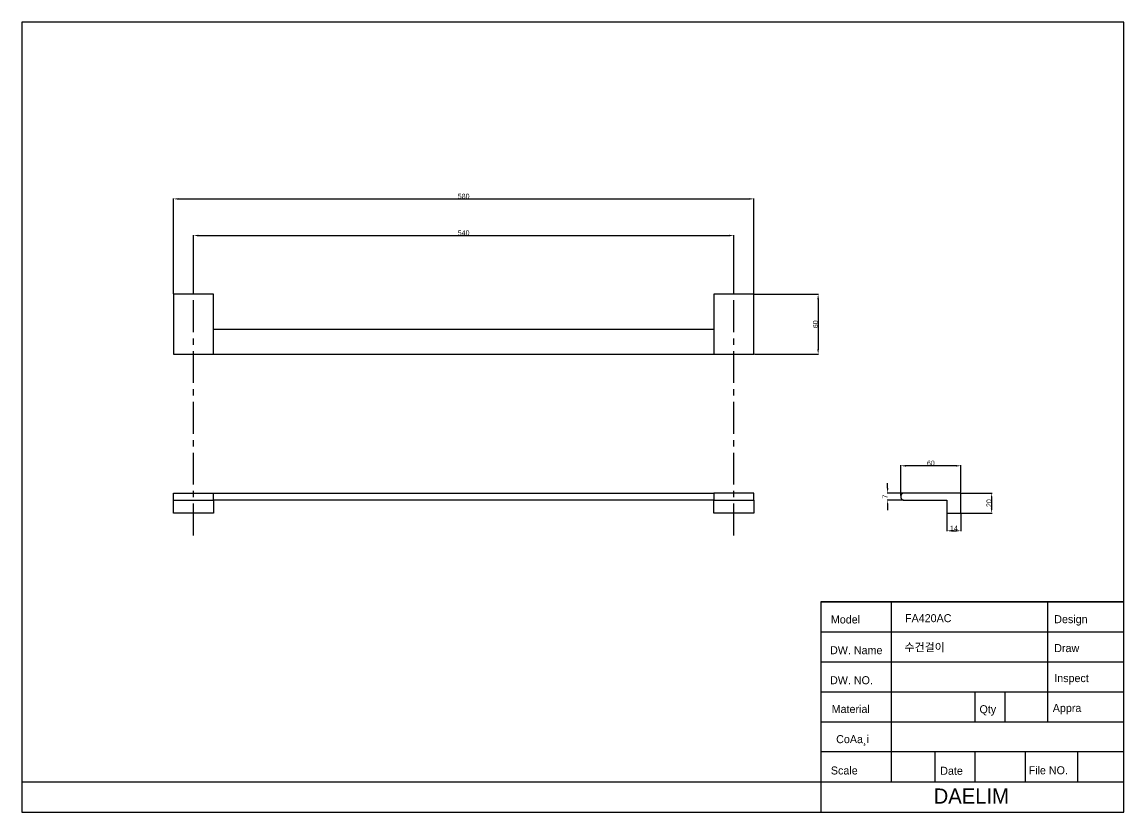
# Model space of a CAD drawing. Header units: millimetres. Extents: x -5 to 5638, y -16 to 780.
# Drawn here: x -5 to 1096, y -9 to 780 of the extents above; entities that cross this region are included whole.
import ezdxf

# ---------------------------------------------------------------- set-up
doc = ezdxf.new("R2010")
doc.units = ezdxf.units.MM
doc.header["$MEASUREMENT"] = 0
doc.linetypes.add('CENTER', pattern=[50.8, 31.75, -6.35, 6.35, -6.35])
for name, color, linetype in [('____', 5, 'Continuous'), ('CEN', 1, 'CENTER'), ('DEFAULT', 7, 'Continuous'), ('LAYER 03', 2, 'Continuous'), ('TEX', 131, 'Continuous')]:
    doc.layers.add(name, color=color, linetype=linetype)
doc.styles.add('ARIAL', font='arial.ttf')
doc.dimstyles.new('DIMENSION STYLE 01', dxfattribs={"dimtxt": 5, "dimasz": 5, "dimexe": 0.5, "dimexo": 0.5, "dimgap": 0.09, "dimtad": 1, "dimtoh": 1, "dimdec": 0, "dimzin": 0, "dimdsep": 46, "dimtxsty": 'ARIAL', "dimcen": 0.5, "dimadec": 1, "dimazin": 0, "dimtfac": 1, "dimtdec": 4, "dimtofl": 0, "dimtmove": 0, "dimatfit": 3, "dimfxl": 1, "dimtolj": 1, "dimtzin": 0, "dimarcsym": 0})

# ---------------------------------------------------------------- blocks, each defined once
blk = doc.blocks.new('*D1')
at = {"layer": 'DEFAULT', "color": 0, "lineweight": -2, "transparency": 16777216}
for p, q in [((918.7, 288.9), (918.7, 271.2)), ((932.7, 288.9), (932.7, 271.2)), ((923.7, 271.7), (927.7, 271.7))]:
    blk.add_line(p, q, dxfattribs=at)
at = {"layer": 'DEFAULT', "color": 0, "transparency": 16777216}
for points in [[(923.7, 272.5), (923.7, 270.9), (918.7, 271.7)], [(927.7, 270.9), (927.7, 272.5), (932.7, 271.7)]]:
    blk.add_solid(points, dxfattribs=at)
at = {"layer": 'Defpoints', "color": 0, "transparency": 16777216}
for p in [(918.7, 289.4), (932.7, 289.4), (932.7, 271.7)]:
    blk.add_point(p, dxfattribs=at)
at = {"layer": 'DEFAULT', "color": 0, "transparency": 16777216, "insert": (925.7, 274.3), "char_height": 5, "attachment_point": 5, "style": 'ARIAL'}
blk.add_mtext('\\A1;14', dxfattribs=at)
blk = doc.blocks.new('*D2')
at = {"layer": 'DEFAULT', "color": 0, "lineweight": -2, "transparency": 16777216}
for p, q in [((859.5, 314.4), (859.5, 319.4)), ((875.2, 309.4), (859, 309.4)), ((875.2, 302.4), (859, 302.4)), ((859.5, 297.4), (859.5, 292.4))]:
    blk.add_line(p, q, dxfattribs=at)
at = {"layer": 'DEFAULT', "color": 0, "transparency": 16777216}
for points in [[(858.7, 314.4), (860.3, 314.4), (859.5, 309.4)], [(860.3, 297.4), (858.7, 297.4), (859.5, 302.4)]]:
    blk.add_solid(points, dxfattribs=at)
at = {"layer": 'Defpoints', "color": 0, "transparency": 16777216}
for p in [(875.7, 309.4), (859.5, 302.4), (875.7, 302.4)]:
    blk.add_point(p, dxfattribs=at)
at = {"layer": 'DEFAULT', "color": 0, "transparency": 16777216, "insert": (856.9, 305.9), "char_height": 5, "attachment_point": 5, "rotation": 90, "style": 'ARIAL'}
blk.add_mtext('\\A1;7', dxfattribs=at)
blk = doc.blocks.new('*D3')
at = {"layer": 'DEFAULT', "color": 0, "lineweight": -2, "transparency": 16777216}
for p, q in [((933.2, 309.4), (963.9, 309.4)), ((963.4, 304.4), (963.4, 294.4)), ((933.2, 289.4), (963.9, 289.4))]:
    blk.add_line(p, q, dxfattribs=at)
at = {"layer": 'DEFAULT', "color": 0, "transparency": 16777216}
for points in [[(964.3, 304.4), (962.6, 304.4), (963.4, 309.4)], [(962.6, 294.4), (964.3, 294.4), (963.4, 289.4)]]:
    blk.add_solid(points, dxfattribs=at)
at = {"layer": 'Defpoints', "color": 0, "transparency": 16777216}
for p in [(932.7, 309.4), (932.7, 289.4), (963.4, 289.4)]:
    blk.add_point(p, dxfattribs=at)
at = {"layer": 'DEFAULT', "color": 0, "transparency": 16777216, "insert": (960.8, 299.4), "char_height": 5, "attachment_point": 5, "rotation": 90, "style": 'ARIAL'}
blk.add_mtext('\\A1;20', dxfattribs=at)
blk = doc.blocks.new('*D4')
at = {"layer": 'DEFAULT', "color": 0, "lineweight": -2, "transparency": 16777216}
for p, q in [((872.7, 306.9), (872.7, 337.2)), ((927.7, 336.7), (877.7, 336.7)), ((932.7, 309.9), (932.7, 337.2))]:
    blk.add_line(p, q, dxfattribs=at)
at = {"layer": 'DEFAULT', "color": 0, "transparency": 16777216}
for points in [[(877.7, 337.5), (877.7, 335.8), (872.7, 336.7)], [(927.7, 335.8), (927.7, 337.5), (932.7, 336.7)]]:
    blk.add_solid(points, dxfattribs=at)
at = {"layer": 'Defpoints', "color": 0, "transparency": 16777216}
for p in [(872.7, 336.7), (932.7, 309.4), (872.7, 306.4)]:
    blk.add_point(p, dxfattribs=at)
at = {"layer": 'DEFAULT', "color": 0, "transparency": 16777216, "insert": (902.7, 339.3), "char_height": 5, "attachment_point": 5, "style": 'ARIAL'}
blk.add_mtext('\\A1;60', dxfattribs=at)
blk = doc.blocks.new('*D5')
at = {"layer": 'DEFAULT', "color": 0, "lineweight": -2, "transparency": 16777216}
for p, q in [((726.4, 508.1), (790.6, 508.1)), ((790.1, 503.1), (790.1, 453.1)), ((726.4, 448.1), (790.6, 448.1))]:
    blk.add_line(p, q, dxfattribs=at)
at = {"layer": 'DEFAULT', "color": 0, "transparency": 16777216}
for points in [[(790.9, 503.1), (789.2, 503.1), (790.1, 508.1)], [(789.2, 453.1), (790.9, 453.1), (790.1, 448.1)]]:
    blk.add_solid(points, dxfattribs=at)
at = {"layer": 'Defpoints', "color": 0, "transparency": 16777216}
for p in [(725.9, 508.1), (725.9, 448.1), (790.1, 448.1)]:
    blk.add_point(p, dxfattribs=at)
at = {"layer": 'DEFAULT', "color": 0, "transparency": 16777216, "insert": (787.4, 478.1), "char_height": 5, "attachment_point": 5, "rotation": 90, "style": 'ARIAL'}
blk.add_mtext('\\A1;60', dxfattribs=at)
blk = doc.blocks.new('*D6')
at = {"layer": 'DEFAULT', "color": 0, "lineweight": -2, "transparency": 16777216}
for p, q in [((145.9, 508.6), (145.9, 603.9)), ((150.9, 603.4), (720.9, 603.4)), ((725.9, 508.6), (725.9, 603.9))]:
    blk.add_line(p, q, dxfattribs=at)
at = {"layer": 'DEFAULT', "color": 0, "transparency": 16777216}
for points in [[(150.9, 604.2), (150.9, 602.5), (145.9, 603.4)], [(720.9, 602.5), (720.9, 604.2), (725.9, 603.4)]]:
    blk.add_solid(points, dxfattribs=at)
at = {"layer": 'Defpoints', "color": 0, "transparency": 16777216}
for p in [(725.9, 603.4), (145.9, 508.1), (725.9, 508.1)]:
    blk.add_point(p, dxfattribs=at)
at = {"layer": 'DEFAULT', "color": 0, "transparency": 16777216, "insert": (435.9, 606), "char_height": 5, "attachment_point": 5, "style": 'ARIAL'}
blk.add_mtext('\\A1;580', dxfattribs=at)
blk = doc.blocks.new('*D7')
at = {"layer": 'DEFAULT', "color": 0, "lineweight": -2, "transparency": 16777216}
for p, q in [((165.9, 508.6), (165.9, 567.2)), ((170.9, 566.7), (700.9, 566.7)), ((705.9, 508.6), (705.9, 567.2))]:
    blk.add_line(p, q, dxfattribs=at)
at = {"layer": 'DEFAULT', "color": 0, "transparency": 16777216}
for points in [[(170.9, 567.6), (170.9, 565.9), (165.9, 566.7)], [(700.9, 565.9), (700.9, 567.6), (705.9, 566.7)]]:
    blk.add_solid(points, dxfattribs=at)
at = {"layer": 'Defpoints', "color": 0, "transparency": 16777216}
for p in [(705.9, 566.7), (165.9, 508.1), (705.9, 508.1)]:
    blk.add_point(p, dxfattribs=at)
at = {"layer": 'DEFAULT', "color": 0, "transparency": 16777216, "insert": (435.9, 569.4), "char_height": 5, "attachment_point": 5, "style": 'ARIAL'}
blk.add_mtext('\\A1;540', dxfattribs=at)

msp = doc.modelspace()

# ---------------------------------------------------------------- linework, layer by layer
at = {"layer": '____'}
for p, q in [((1095.6, 780.1), (-5.4, 780.1)), ((-5.4, 780.1), (-5.4, -9.3)), ((1095.6, -9.3), (1095.6, 780.1)), ((792.7, 200.7), (792.7, -9.3)), ((1095.6, 200.7), (792.7, 200.7)), ((792.7, 200.7), (1095.6, 200.7)), ((-5.4, -9.3), (1095.6, -9.3))]:
    msp.add_line(p, q, dxfattribs=at)
at = {"layer": 'CEN'}
for p, q in [((165.9, 267.1), (165.9, 533.2)), ((705.9, 267.1), (705.9, 533.2))]:
    msp.add_line(p, q, dxfattribs=at)
at = {"layer": 'LAYER 03'}
for p, q in [((185.9, 508.1), (145.9, 508.1)), ((145.9, 508.1), (145.9, 451.1)), ((185.9, 451.1), (185.9, 508.1)), ((725.9, 508.1), (685.9, 508.1)), ((685.9, 508.1), (685.9, 451.1)), ((725.9, 451.1), (725.9, 508.1)), ((185.9, 473.1), (685.9, 473.1)), ((145.9, 451.1), (145.9, 448.1)), ((145.9, 448.1), (185.9, 448.1)), ((185.9, 448.1), (185.9, 451.1)), ((185.9, 448.1), (685.9, 448.1)), ((685.9, 451.1), (685.9, 448.1)), ((685.9, 448.1), (725.9, 448.1)), ((725.9, 448.1), (725.9, 451.1)), ((145.9, 306.4), (145.9, 309.4)), ((145.9, 309.4), (185.9, 309.4)), ((185.9, 309.4), (685.9, 309.4)), ((185.9, 306.4), (185.9, 309.4)), ((725.9, 309.4), (685.9, 309.4)), ((685.9, 309.4), (685.9, 306.4)), ((725.9, 306.4), (725.9, 309.4)), ((873.4, 308.3), (873.3, 308.2)), ((873.5, 308.4), (873.4, 308.3)), ((873.6, 308.5), (873.5, 308.5)), ((873.5, 308.5), (873.5, 308.4)), ((873.7, 308.6), (873.6, 308.5)), ((873.8, 308.7), (873.7, 308.6)), ((873.9, 308.8), (873.8, 308.7)), ((873.8, 308.7), (873.8, 308.7)), ((874, 308.9), (873.9, 308.8)), ((874.1, 308.9), (874, 308.9)), ((874.2, 309), (874.1, 308.9)), ((874.3, 309), (874.2, 309)), ((874.4, 309.1), (874.3, 309)), ((874.5, 309.1), (874.4, 309.1)), ((874.6, 309.2), (874.5, 309.1)), ((874.7, 309.2), (874.6, 309.2)), ((874.8, 309.2), (874.7, 309.2)), ((874.9, 309.3), (874.8, 309.2)), ((875, 309.3), (874.9, 309.3)), ((875.1, 309.3), (875, 309.3)), ((875.2, 309.3), (875.1, 309.3)), ((875.3, 309.3), (875.2, 309.3)), ((875.4, 309.4), (875.3, 309.3)), ((875.5, 309.4), (875.4, 309.4)), ((875.6, 309.4), (875.5, 309.4)), ((875.7, 309.4), (875.6, 309.4)), ((932.7, 309.4), (875.7, 309.4)), ((932.7, 289.4), (932.7, 309.4)), ((145.9, 305.4), (145.9, 306.4)), ((145.9, 302.4), (145.9, 305.4)), ((145.9, 289.4), (145.9, 302.4)), ((145.9, 302.4), (185.9, 302.4)), ((185.9, 305.4), (185.9, 306.4)), ((185.9, 302.4), (185.9, 305.4)), ((185.9, 302.4), (185.9, 289.4)), ((685.9, 302.4), (185.9, 302.4)), ((685.9, 306.4), (685.9, 305.4)), ((685.9, 305.4), (685.9, 302.4)), ((685.9, 289.4), (685.9, 302.4)), ((685.9, 302.4), (725.9, 302.4)), ((725.9, 305.4), (725.9, 306.4)), ((725.9, 302.4), (725.9, 305.4)), ((725.9, 302.4), (725.9, 289.4)), ((872.8, 307), (872.7, 306.9)), ((872.7, 306.9), (872.7, 306.8)), ((872.7, 306.8), (872.7, 306.7)), ((872.7, 306.7), (872.7, 306.6)), ((872.7, 306.6), (872.7, 306.5)), ((872.7, 306.5), (872.7, 306.4)), ((872.7, 306.4), (872.7, 305.4)), ((872.7, 305.4), (872.7, 305.3)), ((872.7, 305.3), (872.7, 305.2)), ((872.7, 305.2), (872.7, 305.1)), ((872.7, 305.1), (872.7, 305)), ((872.7, 305), (872.7, 304.8)), ((872.7, 304.8), (872.8, 304.7)), ((872.9, 307.4), (872.8, 307.3)), ((872.8, 307.3), (872.8, 307.2)), ((872.8, 307.2), (872.8, 307.1)), ((872.8, 307.1), (872.8, 307)), ((872.8, 304.7), (872.8, 304.6)), ((872.8, 304.6), (872.8, 304.5)), ((872.8, 304.5), (872.8, 304.4)), ((872.8, 304.4), (872.9, 304.3)), ((873, 307.6), (872.9, 307.5)), ((872.9, 307.5), (872.9, 307.4)), ((872.9, 304.3), (872.9, 304.2)), ((872.9, 304.2), (873, 304.1)), ((873.1, 307.9), (873, 307.8)), ((873, 307.8), (873, 307.7)), ((873, 307.7), (873, 307.6)), ((873, 304.1), (873, 304.1)), ((873, 304.1), (873, 304)), ((873, 304), (873.1, 303.9)), ((873.2, 308), (873.1, 307.9)), ((873.1, 303.9), (873.2, 303.8)), ((873.3, 308.1), (873.2, 308)), ((873.2, 308), (873.2, 308)), ((873.2, 303.8), (873.2, 303.7)), ((873.2, 303.7), (873.3, 303.6)), ((873.3, 308.2), (873.3, 308.1)), ((873.3, 303.6), (873.3, 303.5)), ((873.3, 303.5), (873.4, 303.4)), ((873.4, 303.4), (873.5, 303.4)), ((873.5, 303.4), (873.5, 303.3)), ((873.5, 303.3), (873.6, 303.2)), ((873.6, 303.2), (873.7, 303.1)), ((873.7, 303.1), (873.8, 303.1)), ((873.8, 303.1), (873.8, 303)), ((873.8, 303), (873.9, 302.9)), ((873.9, 302.9), (874, 302.9)), ((874, 302.9), (874.1, 302.8)), ((874.1, 302.8), (874.2, 302.8)), ((874.2, 302.8), (874.3, 302.7)), ((874.3, 302.7), (874.4, 302.7)), ((874.4, 302.7), (874.5, 302.6)), ((874.5, 302.6), (874.6, 302.6)), ((874.6, 302.6), (874.7, 302.5)), ((874.7, 302.5), (874.8, 302.5)), ((874.8, 302.5), (874.9, 302.5)), ((874.9, 302.5), (875, 302.5)), ((875, 302.5), (875.1, 302.4)), ((875.1, 302.4), (875.2, 302.4)), ((875.2, 302.4), (875.3, 302.4)), ((875.3, 302.4), (875.4, 302.4)), ((875.4, 302.4), (875.5, 302.4)), ((875.5, 302.4), (875.6, 302.4)), ((875.6, 302.4), (875.7, 302.4)), ((875.7, 302.4), (918.7, 302.4)), ((918.7, 302.4), (918.7, 289.4)), ((185.9, 289.4), (145.9, 289.4)), ((725.9, 289.4), (685.9, 289.4)), ((918.7, 289.4), (932.7, 289.4))]:
    msp.add_line(p, q, dxfattribs=at)
at = {"layer": 'TEX'}
for p, q in [((863.3, 20.7), (863.3, 200.7)), ((1019.6, 80.7), (1019.6, 200.7)), ((792.7, 170.7), (1095.6, 170.7)), ((792.7, 140.7), (1095.6, 140.7)), ((792.7, 110.7), (1095.6, 110.7)), ((946.9, 80.7), (946.9, 110.7)), ((976.9, 80.7), (976.9, 110.7)), ((792.7, 80.7), (1095.6, 80.7)), ((1095.6, 50.7), (792.7, 50.7)), ((906.9, 20.7), (906.9, 50.7)), ((946.9, 20.7), (946.9, 50.7)), ((997.1, 20.7), (997.1, 50.7)), ((1049.6, 20.7), (1049.6, 50.7)), ((-5.4, 20.7), (1095.6, 20.7))]:
    msp.add_line(p, q, dxfattribs=at)

# ---------------------------------------------------------------- texts
at = {"layer": 'TEX', "attachment_point": 1, "line_spacing_factor": 0.963855}
for s, insert, char_height, width in [('\\fNew Gulim;Model', (802.8, 187.1), 8, 35.959), ('{\\fNew Gulim|b0|i0|c129|p18;FA420AC}', (876.9, 188.4), 8, 47.34), ('\\fNew Gulim;Design', (1026, 187.4), 8, 40.412), ('\\fNew Gulim;DW. Name', (802, 156.4), 8, 58.928), ('\\fNew Gulim;수건걸이', (876.4, 159.3), 8, 47.34), ('\\fNew Gulim;Draw', (1026, 158.5), 8, 31.629), ('\\fNew Gulim;DW. NO.', (802, 126.4), 8, 48.99), ('\\fNew Gulim;Inspect', (1026, 128.5), 8, 42.887), ('\\fNew Gulim;Material', (803.6, 97.6), 8, 44.412), ('\\fNew Gulim;Qty', (951.3, 97.4), 8, 23.753), ('\\fNew Gulim;Appra', (1024.5, 98.6), 8, 36.619), ('\\fNew Gulim;CoAa¸i', (808.1, 67.5), 8, 39.464), ('\\fNew Gulim;Scale', (802.8, 36.2), 8, 33.856), ('\\fNew Gulim;Date', (912.1, 35.9), 8, 29.237), ('\\fNew Gulim;File NO.', (1000.4, 36.4), 8, 45.649), ('{\\fNew Gulim|b0|i0|c129|p18;DAELIM}', (905.5, 14.2), 15.096, 78.009)]:
    msp.add_mtext(s, dxfattribs=dict(at, insert=insert, char_height=char_height, width=width))

# ---------------------------------------------------------------- dimensions: what is measured, and where the dimension line sits
at = {"layer": 'DEFAULT'}
for base, p1, p2, picture, middle in [((725.9, 603.4), (145.9, 508.1), (725.9, 508.1), '*D6', (435.9, 606)), ((705.9, 566.7), (165.9, 508.1), (705.9, 508.1), '*D7', (435.9, 569.4)), ((872.7, 336.7), (932.7, 309.4), (872.7, 306.4), '*D4', (902.7, 339.3)), ((932.7, 271.7), (918.7, 289.4), (932.7, 289.4), '*D1', (925.7, 274.3))]:
    dim = msp.add_linear_dim(base=base, p1=p1, p2=p2, dimstyle='DIMENSION STYLE 01', dxfattribs=at)
    dim.commit()
    dim.dimension.update_dxf_attribs({"geometry": picture, "text_midpoint": middle})
for base, p1, p2, picture, middle in [((790.1, 448.1), (725.9, 508.1), (725.9, 448.1), '*D5', (787.4, 478.1)), ((859.5, 302.4), (875.7, 309.4), (875.7, 302.4), '*D2', (856.9, 305.9)), ((963.4, 289.4), (932.7, 309.4), (932.7, 289.4), '*D3', (960.8, 299.4))]:
    dim = msp.add_linear_dim(base=base, p1=p1, p2=p2, angle=90, dimstyle='DIMENSION STYLE 01', dxfattribs=at)
    dim.commit()
    dim.dimension.update_dxf_attribs({"geometry": picture, "text_midpoint": middle})

doc.saveas('drawing.dxf')
